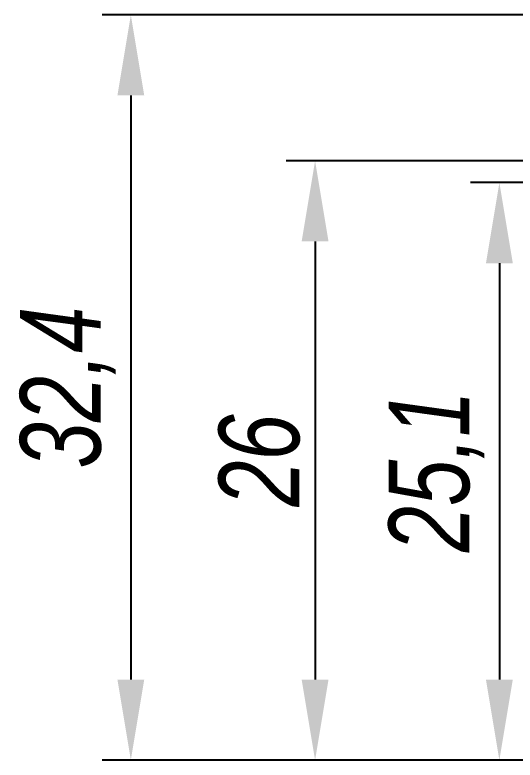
# Model space of a CAD drawing. Header units: millimetres. Extents: x 12064 to 35004, y -6103 to -2658.
# Drawn here: x 31197.23 to 31218.94, y -3103.33 to -3070.96 of the extents above; entities that cross this region are included whole.
import ezdxf

# ---------------------------------------------------------------- set-up
doc = ezdxf.new("R2010")
doc.units = ezdxf.units.MM
doc.layers.add('Layer_09', color=1, linetype='Continuous', lineweight=15)
doc.styles.add('Style_01', font='ARIALNI.TTF', dxfattribs={"width": 0.9, "height": 3.5})
doc.dimstyles.new('DimStyle_01', dxfattribs={"dimtxt": 3.5, "dimasz": 3.5, "dimexe": 1.25, "dimexo": 0, "dimtad": 1, "dimdec": 1, "dimtxsty": 'Style_01', "dimcen": 2.5, "dimazin": 3, "dimtfac": 1, "dimtdec": 1, "dimtmove": 0, "dimatfit": 3})

# ---------------------------------------------------------------- blocks, each defined once
blk = doc.blocks.new('*D2887')
at = {"layer": 'Defpoints', "color": 0, "ltscale": 0.5}
for p in [(31244.262, -3078.247), (31218.262, -3103.332), (31244.262, -3103.332)]:
    blk.add_point(p, dxfattribs=at)
at = {"layer": 'Layer_09', "color": 0, "lineweight": -2, "ltscale": 0.5}
for p, q in [((31244.262, -3078.247), (31217.012, -3078.247)), ((31218.262, -3081.747), (31218.262, -3099.832)), ((31244.262, -3103.332), (31217.012, -3103.332))]:
    blk.add_line(p, q, dxfattribs=at)
at = {"layer": 'Layer_09', "color": 0, "ltscale": 0.5}
for points in [[(31217.679, -3081.747), (31218.845, -3081.747), (31218.262, -3078.247)], [(31217.679, -3099.832), (31218.845, -3099.832), (31218.262, -3103.332)]]:
    blk.add_solid(points, dxfattribs=at)
at = {"layer": 'Layer_09', "color": 0, "ltscale": 0.5, "insert": (31215.527, -3090.789), "char_height": 3.5, "attachment_point": 5, "rotation": 90, "style": 'Style_01'}
blk.add_mtext('25,1', dxfattribs=at)
blk = doc.blocks.new('*D2888')
at = {"layer": 'Defpoints', "color": 0, "ltscale": 0.5}
for p in [(31265.462, -3077.302), (31210.262, -3103.332), (31244.262, -3103.332)]:
    blk.add_point(p, dxfattribs=at)
at = {"layer": 'Layer_09', "color": 0, "lineweight": -2, "ltscale": 0.5}
for p, q in [((31265.462, -3077.302), (31209.012, -3077.302)), ((31210.262, -3080.802), (31210.262, -3099.832)), ((31244.262, -3103.332), (31209.012, -3103.332))]:
    blk.add_line(p, q, dxfattribs=at)
at = {"layer": 'Layer_09', "color": 0, "ltscale": 0.5}
for points in [[(31209.679, -3080.802), (31210.845, -3080.802), (31210.262, -3077.302)], [(31209.679, -3099.832), (31210.845, -3099.832), (31210.262, -3103.332)]]:
    blk.add_solid(points, dxfattribs=at)
at = {"layer": 'Layer_09', "color": 0, "ltscale": 0.5, "insert": (31207.85, -3090.317), "char_height": 3.5, "attachment_point": 5, "rotation": 90, "style": 'Style_01'}
blk.add_mtext('26', dxfattribs=at)
blk = doc.blocks.new('*D2889')
at = {"layer": 'Defpoints', "color": 0, "ltscale": 0.5}
for p in [(31265.262, -3070.962), (31202.262, -3103.332), (31244.262, -3103.332)]:
    blk.add_point(p, dxfattribs=at)
at = {"layer": 'Layer_09', "color": 0, "lineweight": -2, "ltscale": 0.5}
for p, q in [((31265.262, -3070.962), (31201.012, -3070.962)), ((31202.262, -3074.462), (31202.262, -3099.832)), ((31244.262, -3103.332), (31201.012, -3103.332))]:
    blk.add_line(p, q, dxfattribs=at)
at = {"layer": 'Layer_09', "color": 0, "ltscale": 0.5}
for points in [[(31201.679, -3074.462), (31202.845, -3074.462), (31202.262, -3070.962)], [(31201.679, -3099.832), (31202.845, -3099.832), (31202.262, -3103.332)]]:
    blk.add_solid(points, dxfattribs=at)
at = {"layer": 'Layer_09', "color": 0, "ltscale": 0.5, "insert": (31199.527, -3087.147), "char_height": 3.5, "attachment_point": 5, "rotation": 90, "style": 'Style_01'}
blk.add_mtext('32,4', dxfattribs=at)

msp = doc.modelspace()

# ---------------------------------------------------------------- dimensions: what is measured, and where the dimension line sits
at = {"layer": 'Layer_09', "ltscale": 0.5}
for base, p1, picture, middle in [((31202.262, -3103.332), (31265.262, -3070.962), '*D2889', (31199.527, -3087.147)), ((31210.262, -3103.332), (31265.462, -3077.302), '*D2888', (31207.85, -3090.317)), ((31218.262, -3103.332), (31244.262, -3078.247), '*D2887', (31215.527, -3090.789))]:
    dim = msp.add_linear_dim(base=base, p1=p1, p2=(31244.262, -3103.332), angle=90, dimstyle='DimStyle_01', dxfattribs=at)
    dim.commit()
    dim.dimension.update_dxf_attribs({"geometry": picture, "text_midpoint": middle})

doc.saveas('drawing.dxf')
